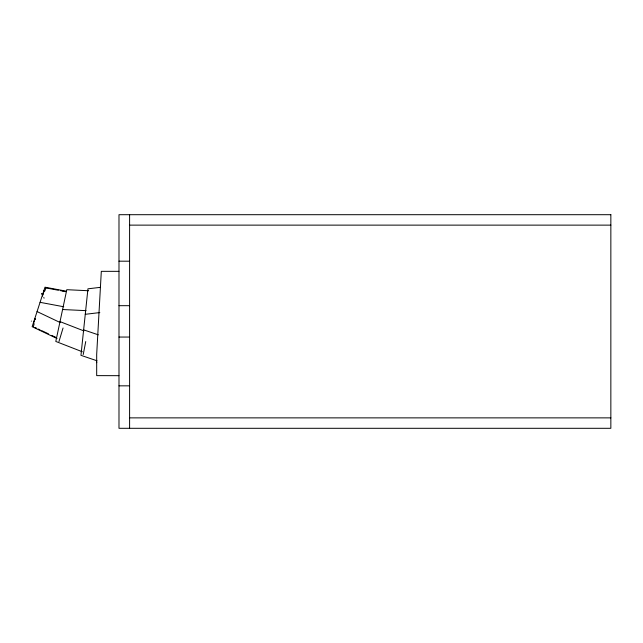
<?xml version="1.0" encoding="UTF-8"?>
<svg xmlns="http://www.w3.org/2000/svg" width="643" height="643" viewBox="0 0 643 643"><rect width="100%" height="100%" fill="white"/><g stroke="black" fill="none" stroke-linecap="round" stroke-linejoin="round"><path stroke-width="0.96" d="M96.772 362.138L96.683 362.7M33.372 326.588L34.192 323.718M83.22 354.526L85.744 341.554M42.599 296.11L42.76 295.491M43.169 294.205L43.411 293.28M43.676 292.252L44.045 290.604M43.105 294.156L43.378 293.12M43.603 292.26L43.981 290.861M58.955 341.586L63.054 328.002M44.825 290.974L45.894 288.032M33.5 323.18L33.758 322.473M33.999 321.838L34.4 320.785M35.052 319.073L34.738 319.892L35.052 319.282M34.071 321.838L34.4 320.97M35.052 318.446L35.044 318.888M100.204 287.365L87.946 288.82L80.954 355.33L96.997 360.787M85.262 314.306L99.818 312.578M129.597 225.13L610.85 225.13M118.987 261.179L129.597 261.195M118.939 271.338L101.313 271.338L96.683 354.365L96.683 375.625L118.939 375.681M118.987 305.682L129.597 305.682M118.987 337.053L129.597 337.053M118.987 385.84L129.597 385.84M129.597 417.87L610.85 417.87M88.613 290.74L66.8 289.696L55.804 341.449L82.312 351.761M62.588 309.524L86.058 310.649M62.982 291.359L64.911 291.601M66.092 291.142L44.986 287.196L32.15 326.7L57.05 338.523M45.958 287.927L58.36 290.25M60.265 290.604L65.988 291.681M40.067 302.331L63.737 306.759M83.63 329.851L98.307 334.834M60.016 321.621L83.912 330.912M37.069 311.566L60.193 322.545M35.044 327.472L36.715 328.268M38.387 329.063L40.059 329.859M41.731 330.655L48.426 333.83M51.77 335.413L53.441 336.209M53.883 336.426L56.56 337.696M129.597 214.698L129.597 428.302M31.33 321.162A15.713 0.836 -37 0 1 31.411 321.082M44.07 298.199A16.501 1.503 68.1 0 1 43.82 297.476M41.642 294.277A16.501 2.387 65.6 0 1 41.425 293.425M610.85 214.698L118.987 214.698L118.987 428.302L610.85 428.302L610.85 214.698"/></g></svg>
